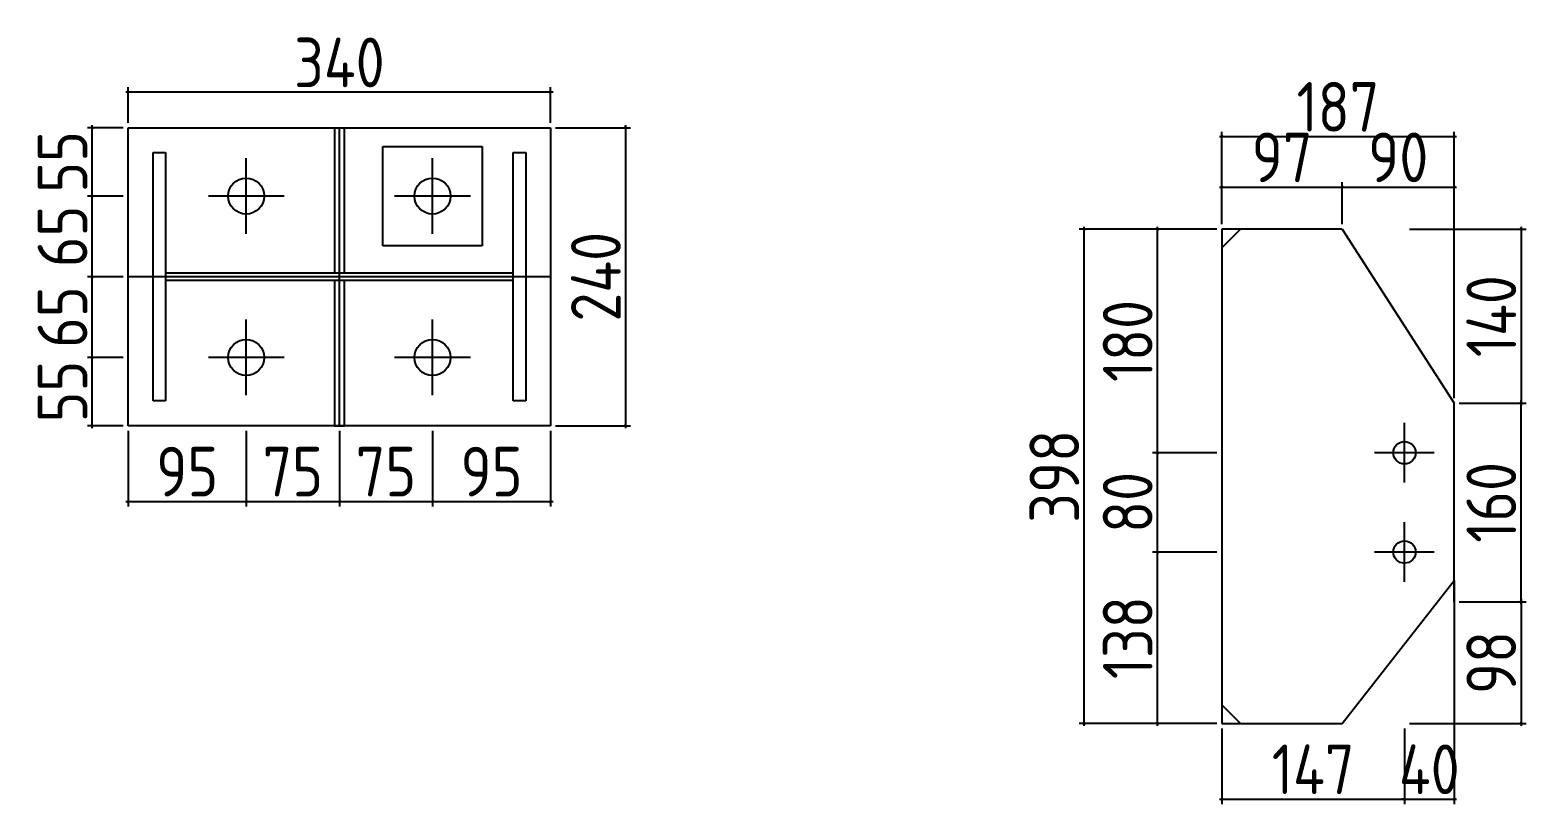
# Model space of a CAD drawing. Extents: x 102162 to 621267, y -39398 to 328893.
# Drawn here: x 307510 to 313533, y 264393 to 267511 of the extents above; entities that cross this region are included whole.
import ezdxf

# ---------------------------------------------------------------- set-up
doc = ezdxf.new("R2010")
doc.units = 0
doc.header["$LTSCALE"] = 1000
doc.header["$MEASUREMENT"] = 0
doc.linetypes.add('DOTE', pattern=[2.42, 2, -0.2, 0.02, -0.2])
doc.styles.get("Standard").update_dxf_attribs({"font": 'gbenor.shx', "bigfont": 'gbcbig.shx'})
doc.dimstyles.get("Standard").update_dxf_attribs({"dimscale": 100, "dimtxt": 3.5, "dimasz": 1, "dimexe": 2.5, "dimexo": 3, "dimgap": 1.5, "dimtad": 1, "dimdec": 0, "dimzin": 0, "dimdsep": 46, "dimtxsty": 'Standard', "dimblk": 'ARCHTICK', "dimcen": 0.09, "dimadec": 0, "dimazin": 0, "dimtfac": 1, "dimtdec": 0, "dimtix": 1, "dimtmove": 2, "dimatfit": 3, "dimfxl": 1, "dimtolj": 1, "dimtzin": 0, "dimarcsym": 0})

# ---------------------------------------------------------------- blocks, each defined once
blk = doc.blocks.new('_ArchTick')
at = {"color": 0, "linetype": 'ByBlock', "const_width": 0.4}
blk.add_lwpolyline([(-0.5, -0.5), (0.5, 0.5)], dxfattribs=at)
blk = doc.blocks.new('*D5995')
at = {"color": 0, "lineweight": -2}
for p, q in [((307905.9, 265896.7), (307905.9, 265591.8)), ((308380.9, 265896.7), (308380.9, 265591.8)), ((307895.9, 265611.8), (308390.9, 265611.8))]:
    blk.add_line(p, q, dxfattribs=at)
at = {"layer": 'Defpoints', "color": 0}
for p in [(307905.9, 265916.7), (308380.9, 265916.7), (308380.9, 265611.8)]:
    blk.add_point(p, dxfattribs=at)
at = {"color": 0, "lineweight": -2, "xscale": 10, "yscale": 10, "zscale": 10, "rotation": 180}
blk.add_blockref('_ArchTick', (307905.9, 265611.8), dxfattribs=at)
at = {"color": 0, "lineweight": -2, "xscale": 10, "yscale": 10, "zscale": 10}
blk.add_blockref('_ArchTick', (308380.9, 265611.8), dxfattribs=at)
at = {"color": 0, "insert": (308143.4, 265731.8), "char_height": 200, "attachment_point": 5}
blk.add_mtext('\\A1;95', dxfattribs=at)
blk = doc.blocks.new('*D5996')
at = {"color": 0, "lineweight": -2}
for p, q in [((308755.9, 265896.7), (308755.9, 265591.8)), ((309130.9, 265896.7), (309130.9, 265591.8)), ((308745.9, 265611.8), (309140.9, 265611.8))]:
    blk.add_line(p, q, dxfattribs=at)
at = {"layer": 'Defpoints', "color": 0}
for p in [(308755.9, 265916.7), (309130.9, 265916.7), (309130.9, 265611.8)]:
    blk.add_point(p, dxfattribs=at)
at = {"color": 0, "lineweight": -2, "xscale": 10, "yscale": 10, "zscale": 10, "rotation": 180}
blk.add_blockref('_ArchTick', (308755.9, 265611.8), dxfattribs=at)
at = {"color": 0, "lineweight": -2, "xscale": 10, "yscale": 10, "zscale": 10}
blk.add_blockref('_ArchTick', (309130.9, 265611.8), dxfattribs=at)
at = {"color": 0, "insert": (308943.4, 265731.8), "char_height": 200, "attachment_point": 5}
blk.add_mtext('\\A1;75', dxfattribs=at)
blk = doc.blocks.new('*D5997')
at = {"color": 0, "lineweight": -2}
for p, q in [((309130.9, 265896.7), (309130.9, 265591.8)), ((309605.9, 265896.7), (309605.9, 265591.8)), ((309120.9, 265611.8), (309615.9, 265611.8))]:
    blk.add_line(p, q, dxfattribs=at)
at = {"layer": 'Defpoints', "color": 0}
for p in [(309130.9, 265916.7), (309605.9, 265916.7), (309605.9, 265611.8)]:
    blk.add_point(p, dxfattribs=at)
at = {"color": 0, "lineweight": -2, "xscale": 10, "yscale": 10, "zscale": 10, "rotation": 180}
blk.add_blockref('_ArchTick', (309130.9, 265611.8), dxfattribs=at)
at = {"color": 0, "lineweight": -2, "xscale": 10, "yscale": 10, "zscale": 10}
blk.add_blockref('_ArchTick', (309605.9, 265611.8), dxfattribs=at)
at = {"color": 0, "insert": (309368.4, 265731.8), "char_height": 200, "attachment_point": 5}
blk.add_mtext('\\A1;95', dxfattribs=at)
blk = doc.blocks.new('*D5936')
at = {"color": 0, "lineweight": -2}
for p, q in [((307761.4, 265906.7), (307761.4, 266201.7)), ((307885.9, 266191.7), (307741.4, 266191.7)), ((307885.9, 265916.7), (307741.4, 265916.7))]:
    blk.add_line(p, q, dxfattribs=at)
at = {"layer": 'Defpoints', "color": 0}
for p in [(307761.4, 266191.7), (307905.9, 266191.7), (307905.9, 265916.7)]:
    blk.add_point(p, dxfattribs=at)
at = {"color": 0, "lineweight": -2, "xscale": 10, "yscale": 10, "zscale": 10}
for p, rotation in [((307761.4, 266191.7), 90), ((307761.4, 265916.7), 270)]:
    blk.add_blockref('_ArchTick', p, dxfattribs=dict(at, rotation=rotation))
at = {"color": 0, "insert": (307641.4, 266054.2), "char_height": 200, "attachment_point": 5, "rotation": 90}
blk.add_mtext('\\A1;55', dxfattribs=at)
blk = doc.blocks.new('*D5998')
at = {"color": 0, "lineweight": -2}
for p, q in [((307885.9, 266516.7), (307741.4, 266516.7)), ((307761.4, 266181.7), (307761.4, 266526.7)), ((307885.9, 266191.7), (307741.4, 266191.7))]:
    blk.add_line(p, q, dxfattribs=at)
at = {"layer": 'Defpoints', "color": 0}
for p in [(307761.4, 266516.7), (307905.9, 266516.7), (307905.9, 266191.7)]:
    blk.add_point(p, dxfattribs=at)
at = {"color": 0, "lineweight": -2, "xscale": 10, "yscale": 10, "zscale": 10}
for p, rotation in [((307761.4, 266516.7), 90), ((307761.4, 266191.7), 270)]:
    blk.add_blockref('_ArchTick', p, dxfattribs=dict(at, rotation=rotation))
at = {"color": 0, "insert": (307641.4, 266354.2), "char_height": 200, "attachment_point": 5, "rotation": 90}
blk.add_mtext('\\A1;65', dxfattribs=at)
blk = doc.blocks.new('*D5999')
at = {"color": 0, "lineweight": -2}
for p, q in [((307885.9, 266841.7), (307741.4, 266841.7)), ((307761.4, 266506.7), (307761.4, 266851.7)), ((307885.9, 266516.7), (307741.4, 266516.7))]:
    blk.add_line(p, q, dxfattribs=at)
at = {"layer": 'Defpoints', "color": 0}
for p in [(307761.4, 266841.7), (307905.9, 266841.7), (307905.9, 266516.7)]:
    blk.add_point(p, dxfattribs=at)
at = {"color": 0, "lineweight": -2, "xscale": 10, "yscale": 10, "zscale": 10}
for p, rotation in [((307761.4, 266841.7), 90), ((307761.4, 266516.7), 270)]:
    blk.add_blockref('_ArchTick', p, dxfattribs=dict(at, rotation=rotation))
at = {"color": 0, "insert": (307641.4, 266679.2), "char_height": 200, "attachment_point": 5, "rotation": 90}
blk.add_mtext('\\A1;65', dxfattribs=at)
blk = doc.blocks.new('*D6000')
at = {"color": 0, "lineweight": -2}
for p, q in [((307885.9, 267116.7), (307741.4, 267116.7)), ((307761.4, 266831.7), (307761.4, 267126.7)), ((307885.9, 266841.7), (307741.4, 266841.7))]:
    blk.add_line(p, q, dxfattribs=at)
at = {"layer": 'Defpoints', "color": 0}
for p in [(307761.4, 267116.7), (307905.9, 267116.7), (307905.9, 266841.7)]:
    blk.add_point(p, dxfattribs=at)
at = {"color": 0, "lineweight": -2, "xscale": 10, "yscale": 10, "zscale": 10}
for p, rotation in [((307761.4, 267116.7), 90), ((307761.4, 266841.7), 270)]:
    blk.add_blockref('_ArchTick', p, dxfattribs=dict(at, rotation=rotation))
at = {"color": 0, "insert": (307641.4, 266979.2), "char_height": 200, "attachment_point": 5, "rotation": 90}
blk.add_mtext('\\A1;55', dxfattribs=at)
blk = doc.blocks.new('*D6001')
at = {"color": 0, "lineweight": -2}
for p, q in [((309615.9, 267259.6), (307895.9, 267259.6)), ((307905.9, 267136.7), (307905.9, 267279.6)), ((309605.9, 267136.7), (309605.9, 267279.6))]:
    blk.add_line(p, q, dxfattribs=at)
at = {"layer": 'Defpoints', "color": 0}
for p in [(307905.9, 267259.6), (307905.9, 267116.7), (309605.9, 267116.7)]:
    blk.add_point(p, dxfattribs=at)
at = {"color": 0, "lineweight": -2, "xscale": 10, "yscale": 10, "zscale": 10, "rotation": 180}
blk.add_blockref('_ArchTick', (307905.9, 267259.6), dxfattribs=at)
at = {"color": 0, "lineweight": -2, "xscale": 10, "yscale": 10, "zscale": 10}
blk.add_blockref('_ArchTick', (309605.9, 267259.6), dxfattribs=at)
at = {"color": 0, "insert": (308755.9, 267379.6), "char_height": 200, "attachment_point": 5}
blk.add_mtext('\\A1;340', dxfattribs=at)
blk = doc.blocks.new('*D6002')
at = {"color": 0, "lineweight": -2}
for p, q in [((309625.9, 267116.7), (309928.4, 267116.7)), ((309908.4, 265906.7), (309908.4, 267126.7)), ((309625.9, 265916.7), (309928.4, 265916.7))]:
    blk.add_line(p, q, dxfattribs=at)
at = {"layer": 'Defpoints', "color": 0}
for p in [(309605.9, 267116.7), (309908.4, 267116.7), (309605.9, 265916.7)]:
    blk.add_point(p, dxfattribs=at)
at = {"color": 0, "lineweight": -2, "xscale": 10, "yscale": 10, "zscale": 10}
for p, rotation in [((309908.4, 267116.7), 90), ((309908.4, 265916.7), 270)]:
    blk.add_blockref('_ArchTick', p, dxfattribs=dict(at, rotation=rotation))
at = {"color": 0, "insert": (309788.4, 266516.7), "char_height": 200, "attachment_point": 5, "rotation": 90}
blk.add_mtext('\\A1;240', dxfattribs=at)
blk = doc.blocks.new('*D5937')
at = {"color": 0, "lineweight": -2}
for p, q in [((308380.9, 265896.7), (308380.9, 265591.8)), ((308755.9, 265896.7), (308755.9, 265591.8)), ((308370.9, 265611.8), (308765.9, 265611.8))]:
    blk.add_line(p, q, dxfattribs=at)
at = {"layer": 'Defpoints', "color": 0}
for p in [(308380.9, 265916.7), (308755.9, 265916.7), (308755.9, 265611.8)]:
    blk.add_point(p, dxfattribs=at)
at = {"color": 0, "lineweight": -2, "xscale": 10, "yscale": 10, "zscale": 10, "rotation": 180}
blk.add_blockref('_ArchTick', (308380.9, 265611.8), dxfattribs=at)
at = {"color": 0, "lineweight": -2, "xscale": 10, "yscale": 10, "zscale": 10}
blk.add_blockref('_ArchTick', (308755.9, 265611.8), dxfattribs=at)
at = {"color": 0, "insert": (308568.4, 265731.8), "char_height": 200, "attachment_point": 5}
blk.add_mtext('\\A1;75', dxfattribs=at)
blk = doc.blocks.new('*D5942')
at = {"color": 0, "lineweight": -2}
for p, q in [((312308.2, 264697.9), (312308.2, 264392.8)), ((313043.2, 264697.9), (313043.2, 264392.8)), ((312298.2, 264412.8), (313053.2, 264412.8))]:
    blk.add_line(p, q, dxfattribs=at)
at = {"layer": 'Defpoints', "color": 0}
for p in [(312308.2, 264717.9), (313043.2, 264717.9), (313043.2, 264412.8)]:
    blk.add_point(p, dxfattribs=at)
at = {"color": 0, "lineweight": -2, "xscale": 10, "yscale": 10, "zscale": 10, "rotation": 180}
blk.add_blockref('_ArchTick', (312308.2, 264412.8), dxfattribs=at)
at = {"color": 0, "lineweight": -2, "xscale": 10, "yscale": 10, "zscale": 10}
blk.add_blockref('_ArchTick', (313043.2, 264412.8), dxfattribs=at)
at = {"color": 0, "insert": (312675.7, 264532.8), "char_height": 200, "attachment_point": 5}
blk.add_mtext('\\A1;147', dxfattribs=at)
blk = doc.blocks.new('*D5903')
at = {"color": 0, "lineweight": -2}
for p, q in [((313243.2, 265292.9), (313243.2, 264392.8)), ((313043.2, 264697.9), (313043.2, 264392.8)), ((313043.2, 264412.8), (313033.2, 264412.8)), ((313043.2, 264412.8), (313243.2, 264412.8)), ((313243.2, 264412.8), (313253.2, 264412.8))]:
    blk.add_line(p, q, dxfattribs=at)
at = {"layer": 'Defpoints', "color": 0}
for p in [(313243.2, 265312.9), (313043.2, 264717.9), (313243.2, 264412.8)]:
    blk.add_point(p, dxfattribs=at)
at = {"color": 0, "lineweight": -2, "xscale": 10, "yscale": 10, "zscale": 10}
blk.add_blockref('_ArchTick', (313043.2, 264412.8), dxfattribs=at)
at = {"color": 0, "lineweight": -2, "xscale": 10, "yscale": 10, "zscale": 10, "rotation": 180}
blk.add_blockref('_ArchTick', (313243.2, 264412.8), dxfattribs=at)
at = {"color": 0, "insert": (313143.2, 264532.8), "char_height": 200, "attachment_point": 5}
blk.add_mtext('\\A1;40', dxfattribs=at)
blk = doc.blocks.new('*D5904')
at = {"color": 0, "lineweight": -2}
for p, q in [((312288.2, 265407.9), (312029.2, 265407.9)), ((312049.2, 264707.9), (312049.2, 265417.9)), ((312288.2, 264717.9), (312029.2, 264717.9))]:
    blk.add_line(p, q, dxfattribs=at)
at = {"layer": 'Defpoints', "color": 0}
for p in [(312049.2, 265407.9), (312308.2, 265407.9), (312308.2, 264717.9)]:
    blk.add_point(p, dxfattribs=at)
at = {"color": 0, "lineweight": -2, "xscale": 10, "yscale": 10, "zscale": 10}
for p, rotation in [((312049.2, 265407.9), 90), ((312049.2, 264717.9), 270)]:
    blk.add_blockref('_ArchTick', p, dxfattribs=dict(at, rotation=rotation))
at = {"color": 0, "insert": (311929.2, 265062.9), "char_height": 200, "attachment_point": 5, "rotation": 90}
blk.add_mtext('\\A1;138', dxfattribs=at)
blk = doc.blocks.new('*D5905')
at = {"color": 0, "lineweight": -2}
for p, q in [((312288.2, 265807.9), (312029.2, 265807.9)), ((312049.2, 265397.9), (312049.2, 265817.9)), ((312288.2, 265407.9), (312029.2, 265407.9))]:
    blk.add_line(p, q, dxfattribs=at)
at = {"layer": 'Defpoints', "color": 0}
for p in [(312049.2, 265807.9), (312308.2, 265807.9), (312308.2, 265407.9)]:
    blk.add_point(p, dxfattribs=at)
at = {"color": 0, "lineweight": -2, "xscale": 10, "yscale": 10, "zscale": 10}
for p, rotation in [((312049.2, 265807.9), 90), ((312049.2, 265407.9), 270)]:
    blk.add_blockref('_ArchTick', p, dxfattribs=dict(at, rotation=rotation))
at = {"color": 0, "insert": (311929.2, 265607.9), "char_height": 200, "attachment_point": 5, "rotation": 90}
blk.add_mtext('\\A1;80', dxfattribs=at)
blk = doc.blocks.new('*D5943')
at = {"color": 0, "lineweight": -2}
for p, q in [((312288.2, 266707.9), (312029.2, 266707.9)), ((312049.2, 265797.9), (312049.2, 266717.9)), ((312288.2, 265807.9), (312029.2, 265807.9))]:
    blk.add_line(p, q, dxfattribs=at)
at = {"layer": 'Defpoints', "color": 0}
for p in [(312049.2, 266707.9), (312308.2, 266707.9), (312308.2, 265807.9)]:
    blk.add_point(p, dxfattribs=at)
at = {"color": 0, "lineweight": -2, "xscale": 10, "yscale": 10, "zscale": 10}
for p, rotation in [((312049.2, 266707.9), 90), ((312049.2, 265807.9), 270)]:
    blk.add_blockref('_ArchTick', p, dxfattribs=dict(at, rotation=rotation))
at = {"color": 0, "insert": (311929.2, 266257.9), "char_height": 200, "attachment_point": 5, "rotation": 90}
blk.add_mtext('\\A1;180', dxfattribs=at)
blk = doc.blocks.new('*D5944')
at = {"color": 0, "lineweight": -2}
for p, q in [((312288.2, 266707.9), (311734, 266707.9)), ((311754, 264707.9), (311754, 266717.9)), ((312288.2, 264717.9), (311734, 264717.9))]:
    blk.add_line(p, q, dxfattribs=at)
at = {"layer": 'Defpoints', "color": 0}
for p in [(311754, 266707.9), (312308.2, 266707.9), (312308.2, 264717.9)]:
    blk.add_point(p, dxfattribs=at)
at = {"color": 0, "lineweight": -2, "xscale": 10, "yscale": 10, "zscale": 10}
for p, rotation in [((311754, 266707.9), 90), ((311754, 264717.9), 270)]:
    blk.add_blockref('_ArchTick', p, dxfattribs=dict(at, rotation=rotation))
at = {"color": 0, "insert": (311634, 265712.9), "char_height": 200, "attachment_point": 5, "rotation": 90}
blk.add_mtext('\\A1;398', dxfattribs=at)
blk = doc.blocks.new('*D5906')
at = {"color": 0, "lineweight": -2}
for p, q in [((312298.2, 267080.9), (313253.2, 267080.9)), ((312308.2, 266727.9), (312308.2, 267100.9)), ((313243.2, 266027.9), (313243.2, 267100.9))]:
    blk.add_line(p, q, dxfattribs=at)
at = {"layer": 'Defpoints', "color": 0}
for p in [(313243.2, 267080.9), (312308.2, 266707.9), (313243.2, 266007.9)]:
    blk.add_point(p, dxfattribs=at)
at = {"color": 0, "lineweight": -2, "xscale": 10, "yscale": 10, "zscale": 10, "rotation": 180}
blk.add_blockref('_ArchTick', (312308.2, 267080.9), dxfattribs=at)
at = {"color": 0, "lineweight": -2, "xscale": 10, "yscale": 10, "zscale": 10}
blk.add_blockref('_ArchTick', (313243.2, 267080.9), dxfattribs=at)
at = {"color": 0, "insert": (312775.7, 267200.9), "char_height": 200, "attachment_point": 5}
blk.add_mtext('\\A1;187', dxfattribs=at)
blk = doc.blocks.new('*D5907')
at = {"color": 0, "lineweight": -2}
for p, q in [((313063.2, 266707.9), (313532.9, 266707.9)), ((313512.9, 266717.9), (313512.9, 265997.9)), ((313263.2, 266007.9), (313532.9, 266007.9))]:
    blk.add_line(p, q, dxfattribs=at)
at = {"layer": 'Defpoints', "color": 0}
for p in [(313043.2, 266707.9), (313243.2, 266007.9), (313512.9, 266007.9)]:
    blk.add_point(p, dxfattribs=at)
at = {"color": 0, "lineweight": -2, "xscale": 10, "yscale": 10, "zscale": 10}
for p, rotation in [((313512.9, 266707.9), 90), ((313512.9, 266007.9), 270)]:
    blk.add_blockref('_ArchTick', p, dxfattribs=dict(at, rotation=rotation))
at = {"color": 0, "insert": (313392.9, 266357.9), "char_height": 200, "attachment_point": 5, "rotation": 90}
blk.add_mtext('\\A1;140', dxfattribs=at)
blk = doc.blocks.new('*D5908')
at = {"color": 0, "lineweight": -2}
for p, q in [((313263.2, 265207.9), (313532.9, 265207.9)), ((313512.9, 265217.9), (313512.9, 264707.9)), ((313063.2, 264717.9), (313532.9, 264717.9))]:
    blk.add_line(p, q, dxfattribs=at)
at = {"layer": 'Defpoints', "color": 0}
for p in [(313243.2, 265207.9), (313043.2, 264717.9), (313512.9, 264717.9)]:
    blk.add_point(p, dxfattribs=at)
at = {"color": 0, "lineweight": -2, "xscale": 10, "yscale": 10, "zscale": 10}
for p, rotation in [((313512.9, 265207.9), 90), ((313512.9, 264717.9), 270)]:
    blk.add_blockref('_ArchTick', p, dxfattribs=dict(at, rotation=rotation))
at = {"color": 0, "insert": (313392.9, 264962.9), "char_height": 200, "attachment_point": 5, "rotation": 90}
blk.add_mtext('\\A1;98', dxfattribs=at)
blk = doc.blocks.new('*D5945')
at = {"color": 0, "lineweight": -2}
for p, q in [((313263.2, 266007.9), (313532.9, 266007.9)), ((313512.9, 265197.9), (313512.9, 266017.9)), ((313263.2, 265207.9), (313532.9, 265207.9))]:
    blk.add_line(p, q, dxfattribs=at)
at = {"layer": 'Defpoints', "color": 0}
for p in [(313243.2, 266007.9), (313512.9, 266007.9), (313243.2, 265207.9)]:
    blk.add_point(p, dxfattribs=at)
at = {"color": 0, "lineweight": -2, "xscale": 10, "yscale": 10, "zscale": 10}
for p, rotation in [((313512.9, 266007.9), 90), ((313512.9, 265207.9), 270)]:
    blk.add_blockref('_ArchTick', p, dxfattribs=dict(at, rotation=rotation))
at = {"color": 0, "insert": (313392.9, 265607.9), "char_height": 200, "attachment_point": 5, "rotation": 90}
blk.add_mtext('\\A1;160', dxfattribs=at)
blk = doc.blocks.new('*D5909')
at = {"color": 0, "lineweight": -2}
for p, q in [((312298.2, 266877.5), (312803.2, 266877.5)), ((312308.2, 266727.9), (312308.2, 266897.5)), ((312793.2, 266727.9), (312793.2, 266897.5))]:
    blk.add_line(p, q, dxfattribs=at)
at = {"layer": 'Defpoints', "color": 0}
for p in [(312793.2, 266877.5), (312308.2, 266707.9), (312793.2, 266707.9)]:
    blk.add_point(p, dxfattribs=at)
at = {"color": 0, "lineweight": -2, "xscale": 10, "yscale": 10, "zscale": 10, "rotation": 180}
blk.add_blockref('_ArchTick', (312308.2, 266877.5), dxfattribs=at)
at = {"color": 0, "lineweight": -2, "xscale": 10, "yscale": 10, "zscale": 10}
blk.add_blockref('_ArchTick', (312793.2, 266877.5), dxfattribs=at)
at = {"color": 0, "insert": (312550.7, 266997.5), "char_height": 200, "attachment_point": 5}
blk.add_mtext('\\A1;97', dxfattribs=at)
blk = doc.blocks.new('*D5946')
at = {"color": 0, "lineweight": -2}
for p, q in [((312783.2, 266877.5), (313253.2, 266877.5)), ((312793.2, 266727.9), (312793.2, 266897.5)), ((313243.2, 266027.9), (313243.2, 266897.5))]:
    blk.add_line(p, q, dxfattribs=at)
at = {"layer": 'Defpoints', "color": 0}
for p in [(313243.2, 266877.5), (312793.2, 266707.9), (313243.2, 266007.9)]:
    blk.add_point(p, dxfattribs=at)
at = {"color": 0, "lineweight": -2, "xscale": 10, "yscale": 10, "zscale": 10, "rotation": 180}
blk.add_blockref('_ArchTick', (312793.2, 266877.5), dxfattribs=at)
at = {"color": 0, "lineweight": -2, "xscale": 10, "yscale": 10, "zscale": 10}
blk.add_blockref('_ArchTick', (313243.2, 266877.5), dxfattribs=at)
at = {"color": 0, "insert": (313018.2, 266997.5), "char_height": 200, "attachment_point": 5}
blk.add_mtext('\\A1;90', dxfattribs=at)

msp = doc.modelspace()

# ---------------------------------------------------------------- linework, layer by layer
at = {"color": 2}
for p, q in [((307905.9, 267116.7), (309605.9, 267116.7)), ((307905.9, 265916.7), (307905.9, 267116.7)), ((308735.9, 267116.7), (308735.9, 266531.7)), ((308775.9, 266531.7), (308775.9, 267116.7)), ((309605.9, 267116.7), (309605.9, 265916.7)), ((308380.9, 266689.2), (308380.9, 266994.2)), ((308930.9, 266841), (308930.9, 267041)), ((308930.9, 267041), (309330.9, 267041)), ((309130.9, 266689.2), (309130.9, 266994.2)), ((309330.9, 267041), (309330.9, 266641)), ((308533.4, 266841.7), (308228.4, 266841.7)), ((308930.9, 266641), (308930.9, 266841.7)), ((309283.4, 266841.7), (308978.4, 266841.7)), ((312308.2, 266707.9), (312308.2, 264717.9)), ((309330.9, 266641), (308930.9, 266641)), ((308735.9, 266501.7), (308735.9, 265916.7)), ((308775.9, 265916.7), (308775.9, 266501.7)), ((308380.9, 266039.2), (308380.9, 266344.2)), ((309130.9, 266039.2), (309130.9, 266344.2)), ((308533.4, 266191.7), (308228.4, 266191.7)), ((309283.4, 266191.7), (308978.4, 266191.7)), ((313243.2, 265207.9), (313243.2, 266007.9)), ((309605.9, 265916.7), (307905.9, 265916.7)), ((313043.2, 265687.9), (313043.2, 265927.9)), ((313163.2, 265807.9), (312923.2, 265807.9)), ((313043.2, 265287.9), (313043.2, 265527.9)), ((313163.2, 265407.9), (312923.2, 265407.9)), ((312308.2, 264792.9), (312383.2, 264717.9)), ((312308.2, 264717.9), (312793.2, 264717.9))]:
    msp.add_line(p, q, dxfattribs=at)
at = {"color": 1}
msp.add_line((308755.9, 265916.7), (308755.9, 267116.7), dxfattribs=at)
at = {"color": 4}
for p, q in [((308005.9, 266516.7), (308005.9, 267016.7)), ((308005.9, 267016.7), (308055.9, 267016.7)), ((308055.9, 267016.7), (308055.9, 266016.7)), ((309455.9, 266016.7), (309455.9, 267016.7)), ((309455.9, 267016.7), (309505.9, 267016.7)), ((309505.9, 267016.7), (309505.9, 266516.7)), ((308005.9, 266016.7), (308005.9, 266516.7)), ((309505.9, 266516.7), (309505.9, 266016.7)), ((308755.9, 266501.7), (308735.9, 266501.7)), ((308055.9, 266016.7), (308005.9, 266016.7)), ((309505.9, 266016.7), (309455.9, 266016.7)), ((308735.9, 265916.7), (308775.9, 265916.7))]:
    msp.add_line(p, q, dxfattribs=at)
for p, q in [((312793.2, 266707.9), (312308.2, 266707.9)), ((312383.2, 266707.9), (312308.2, 266632.9)), ((312793.2, 266707.9), (313243.2, 266007.9)), ((312793.2, 264717.9), (313243.2, 265292.9))]:
    msp.add_line(p, q)
at = {"color": 1, "linetype": 'DOTE'}
msp.add_line((309605.9, 266516.7), (307905.9, 266516.7), dxfattribs=at)
at = {"color": 4, "linetype": 'DOTE'}
for p, q in [((309455.9, 266531.7), (308055.9, 266531.7)), ((309455.9, 266501.7), (308055.9, 266501.7))]:
    msp.add_line(p, q, dxfattribs=at)
at = {"color": 2}
for centre, radius in [((308380.9, 266841.7), 72.5), ((309130.9, 266841.7), 72.5), ((308380.9, 266191.7), 72.5), ((309130.9, 266191.7), 72.5), ((313043.2, 265807.9), 45), ((313043.2, 265407.9), 45)]:
    msp.add_circle(centre, radius, dxfattribs=at)

# ---------------------------------------------------------------- dimensions: what is measured, and where the dimension line sits
at = {"color": 4}
for p1, p2, distance, picture, middle in [((309605.9, 267116.7), (307905.9, 267116.7), -142.9, '*D6001', (308755.9, 267379.6)), ((309605.9, 265916.7), (309605.9, 267116.7), -302.5, '*D6002', (309788.4, 266516.7)), ((312308.2, 264717.9), (312308.2, 266707.9), 554.2, '*D5944', (311634, 265712.9)), ((313243.2, 265207.9), (313243.2, 266007.9), -269.7, '*D5945', (313392.9, 265607.9))]:
    dim = msp.add_aligned_dim(p1=p1, p2=p2, distance=distance, dimstyle='Standard', override={"dimtxt": 2, "dimasz": 0.1, "dimexe": 0.2, "dimexo": 0.2, "dimgap": 0.2, "dimlfac": 0.2, "dimdle": 0.1}, dxfattribs=at)
    dim.commit()
    dim.dimension.update_dxf_attribs({"geometry": picture, "text_midpoint": middle})
for base, p1, p2, picture, middle in [((313243.2, 267080.9), (312308.2, 266707.9), (313243.2, 266007.9), '*D5906', (312775.7, 267200.9)), ((312793.2, 266877.5), (312308.2, 266707.9), (312793.2, 266707.9), '*D5909', (312550.7, 266997.5)), ((313243.2, 266877.5), (312793.2, 266707.9), (313243.2, 266007.9), '*D5946', (313018.2, 266997.5)), ((308380.9, 265611.8), (307905.9, 265916.7), (308380.9, 265916.7), '*D5995', (308143.4, 265731.8)), ((308755.9, 265611.8), (308380.9, 265916.7), (308755.9, 265916.7), '*D5937', (308568.4, 265731.8)), ((309130.9, 265611.8), (308755.9, 265916.7), (309130.9, 265916.7), '*D5996', (308943.4, 265731.8)), ((309605.9, 265611.8), (309130.9, 265916.7), (309605.9, 265916.7), '*D5997', (309368.4, 265731.8)), ((313243.2, 264412.8), (313043.2, 264717.9), (313243.2, 265312.9), '*D5903', (313143.2, 264532.8)), ((313043.2, 264412.8), (312308.2, 264717.9), (313043.2, 264717.9), '*D5942', (312675.7, 264532.8))]:
    dim = msp.add_linear_dim(base=base, p1=p1, p2=p2, dimstyle='Standard', override={"dimtxt": 2, "dimasz": 0.1, "dimexe": 0.2, "dimexo": 0.2, "dimgap": 0.2, "dimlfac": 0.2, "dimdle": 0.1}, dxfattribs=at)
    dim.commit()
    dim.dimension.update_dxf_attribs({"geometry": picture, "text_midpoint": middle})
for base, p1, p2, picture, middle in [((307761.4, 267116.7), (307905.9, 266841.7), (307905.9, 267116.7), '*D6000', (307641.4, 266979.2)), ((307761.4, 266841.7), (307905.9, 266516.7), (307905.9, 266841.7), '*D5999', (307641.4, 266679.2)), ((312049.2, 266707.9), (312308.2, 265807.9), (312308.2, 266707.9), '*D5943', (311929.2, 266257.9)), ((313512.9, 266007.9), (313043.2, 266707.9), (313243.2, 266007.9), '*D5907', (313392.9, 266357.9)), ((307761.4, 266516.7), (307905.9, 266191.7), (307905.9, 266516.7), '*D5998', (307641.4, 266354.2)), ((307761.4, 266191.7), (307905.9, 265916.7), (307905.9, 266191.7), '*D5936', (307641.4, 266054.2)), ((312049.2, 265807.9), (312308.2, 265407.9), (312308.2, 265807.9), '*D5905', (311929.2, 265607.9)), ((312049.2, 265407.9), (312308.2, 264717.9), (312308.2, 265407.9), '*D5904', (311929.2, 265062.9)), ((313512.9, 264717.9), (313243.2, 265207.9), (313043.2, 264717.9), '*D5908', (313392.9, 264962.9))]:
    dim = msp.add_linear_dim(base=base, p1=p1, p2=p2, angle=90, dimstyle='Standard', override={"dimtxt": 2, "dimasz": 0.1, "dimexe": 0.2, "dimexo": 0.2, "dimgap": 0.2, "dimlfac": 0.2, "dimdle": 0.1}, dxfattribs=at)
    dim.commit()
    dim.dimension.update_dxf_attribs({"geometry": picture, "text_midpoint": middle})

doc.saveas('drawing.dxf')
